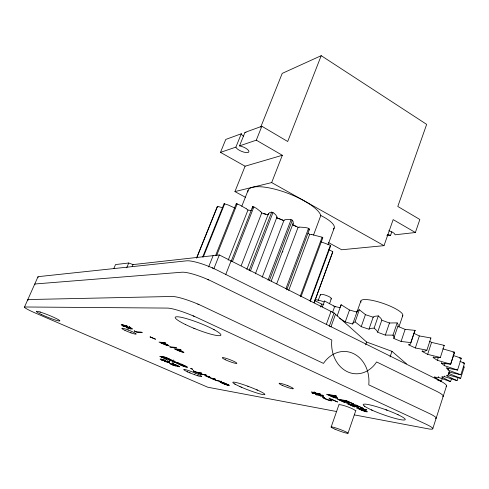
<?xml version="1.0" encoding="UTF-8"?>
<svg xmlns="http://www.w3.org/2000/svg" width="489" height="489" viewBox="0 0 489 489"><rect width="100%" height="100%" fill="white"/><g stroke="black" fill="none" stroke-linecap="round" stroke-linejoin="round"><path stroke-width="0.73" d="M255.374 273.828L276.97 217M332.3 251.951L332.783 251.67L328.834 249.665M332.777 251.713L314.176 302.575M332.734 252.018L314.152 302.862M268.394 213.785C270.888 209.995 275.649 213.626 276.945 216.81M308.852 230.117C311.395 227.299 301.707 227.342 299.769 227.098M309.58 228.931L286.762 289.861M447.056 375.185L446.83 375.888L448.205 374.91L460.62 378.358L464.263 366.982L463.303 366.536M457.557 370.026L461.316 358.241L453.003 355.362M444.801 375.986L444.648 376.707L457.068 380.644L458.211 377.147M459.935 361.359L464.526 363.199L460.864 374.794L448.211 370.094L448.645 368.639M449.214 371.316L448.981 373.529L449.44 372.105M448.236 374.922L448.431 374.207M448.657 373.498L449.11 372.074L460.766 374.776M432.777 428.737L446.512 385.992M451.42 378.902L450.528 381.646L438.45 377.367M445.027 363.437L444.312 365.638L441.42 363.229L441.659 362.49M442.172 376.438L441.952 377.129L444.58 376.683M442.233 378.694L441.341 381.389L438.389 380.32M448.181 370.087L446.738 368.101L446.97 367.373M440.351 357.477L444.263 345.381L431.659 342.41M434.862 376.579L434.642 377.257L436.573 377.325L438.376 377.331L438.596 376.646M442.765 348.816L454.513 352.227L450.681 364.183L437.459 360.35L438.132 358.107M433.37 356.836L433.126 357.587L437.404 360.338M429.58 341.273L431.573 342.398L427.63 354.366L422.111 351.389L422.362 350.637M409.048 344.146L408.792 344.904L415.338 347.985L419.354 335.937L414.091 333.419M410.888 342.618L414.99 330.368L410.864 342.606L401.09 341.463L393.737 338.425L397.85 326.334L405.112 329.384L401.09 341.463M398.89 326.982L402.747 315.637M390.063 356.946L391.97 351.328L366.646 342.049L334.042 312.978L219.323 254.958L133.045 264.592L128.729 263.009L115.538 264.561L113.784 268.681M393.009 335.142L397.154 322.881L389.556 322.991M388.828 230.722A6.479 1.962 18.8 0 1 395.002 234.806L415.375 232.507L419.855 219.488L397.789 206.462L426.659 124.371L321.212 55.673L282.214 73.387L260.692 127.195M348.027 433.162L355.913 410.222M365.674 344.849L366.646 342.049M377.642 332.092L376.658 330.472L374.109 328.125L378.309 315.9L375.002 316.261L373.26 317.006M331.139 427.086L339.158 404.085M386.817 235.729L390.589 235.301L391.811 231.823M355.075 317.324L352.697 324.06L345.258 321.945L349.488 310.032L356.921 312.098M355.338 316.579L360.851 301.035M328.357 242.507L341.677 249.763L384.006 245.655L393.162 219.616L415.375 232.507M314.488 391.891L314.066 393.07L311.56 391.933L314.488 393.101L316.016 393.217L313.742 392.184L316.444 393.254L318.767 393.431L319.769 393.889L317.44 393.706L320.069 394.898L320.491 393.712M314.066 393.07L311.97 392.905L312.954 393.352L313.37 392.178M329.238 326.371L334.042 312.978M330.943 326.903L335.472 314.256M337.153 315.98L341.151 304.714L349.452 309.995M326.438 324.152L331.01 311.444M332.587 312.349L334.702 306.469L340.203 307.697M322.41 306.909L324.58 300.998L334.647 306.426M329.519 303.742L331.291 298.846M318.113 300.778L320.405 294.488M320.619 307L321.676 304.097L323.828 304.427M328.003 244.848L334.189 228.027M309.965 300.894L330.381 245.264L321.004 241.835M310.344 301.316L330.723 245.747L330.234 245.747M300.24 296.267L322.098 237.202L311.921 234.579M300.998 296.78L322.819 237.77L322.098 237.202M288.699 290.417L309.659 234.347L311.829 234.573M313.522 235.075L320.808 215.521A38.955 11.51 21 0 0 281.927 191.223A38.955 11.51 21 0 0 247.862 191.939M285.931 288.651L308.559 228.29M276.743 283.791L298.094 227.299L299.635 227.11M271.193 281.096L293.192 223.173C294.189 218.595 286.945 219.084 284.769 219.879M268.021 280.191L291.12 219.537M269.292 280.741L292.361 220.093M221.236 382.3L227.147 384.88L226.749 384.776A4.254 0.403 21 0 1 226.328 384.647L225.478 384.366A3.502 0.33 21 0 1 224.647 384.061L224.255 383.908A3.515 0.33 21 0 1 223.956 383.792A4.395 0.416 21 0 1 223.442 383.578L222.795 383.303A3.521 0.33 21 0 1 222.403 383.125A3.759 0.355 21 0 1 222.03 382.948L221.847 382.856A3.845 0.361 21 0 1 221.645 382.753L221.132 382.367L221.682 381.139M262.196 277.232L283.871 220.594L284.58 220.001M249.066 270.576L271.75 211.969M250.38 271.04L273.051 212.415M246.835 269.341L268.418 213.699M282.324 155.276L245.087 166.211L234.94 191.584L271.67 182.58L282.324 155.276L256.297 140.172L239.512 145.887L244.952 132.427L261.859 126.254L287.703 141.504L321.212 55.673M241.248 265.496L261.725 212.972L260.888 211.853M225.637 274.763L231.083 260.918M231.138 261.407L252.734 206.48L256.242 208.204L260.802 211.749M232.348 261.731L253.938 206.761M228.192 260.191L247.96 210.044L246.346 208.779M241.786 206.254L248.112 190.282M208.62 266.939L213.137 255.619M178.479 366.322L177.672 365.809A3.509 0.33 21.3 0 0 177.452 365.705L173.76 364.232A4.322 0.403 21.3 0 0 173.338 364.103L171.92 363.559L172.379 362.404M172.886 361.151L171.731 360.045L173.87 361.463L179.274 363.339L174.09 361.677L175.068 362.612L173.106 361.359L168.442 359.721L172.886 361.151L173.363 359.959M215.686 255.331L236.26 203.662L240.111 205.16L246.26 208.711M172.904 363.987L173.363 362.832M173.87 362.086L174.341 360.906M216.651 255.478L237.232 203.76M213.797 268.871L219.323 254.958M167.061 357.985L166.59 359.164L161.229 356.829L162.764 357.031L168.662 359.452L163.277 357.098L165.215 357.361L171.144 359.788L164.707 356.982L159.701 356.316L166.077 359.097L166.547 357.911M166.364 361.677L167.116 361.671L167.58 360.515M256.297 140.172L261.859 126.254M167.116 361.671L169.115 362.538L169.573 361.383M169.115 362.538L169.891 361.432M202.684 257.006L224.078 203.748L227.99 204.897L234.977 208.1M203.314 256.976L224.726 203.65M293.192 223.173L293.009 223.473M241.303 133.76L225.765 139.432L220.478 152.372L235.894 147.116L241.303 133.76A6.993 2.433 22.5 0 0 243.62 136.303M196.468 258.198L217.287 206.578L217.556 206.309L222.721 207.837M197.208 256.78L217.556 206.309M129.457 326.64L128.888 328.015L129.652 327.887L132.452 328.999L129.866 327.85L131.028 327.661L129.97 327.19L128.821 327.385L126.046 326.157L127.183 325.949L126.125 325.478L124.995 325.686L122.378 324.659L124.781 325.729L122.8 326.09L123.845 326.548L124.872 326.365L127.635 327.587L126.59 327.764L127.629 328.229L128.68 328.052L129.249 326.676M123.845 326.548L124.414 325.179M132.177 266.652L133.045 264.592M126.7 267.813L128.729 263.009M24.468 307.11L37.953 276.847M341.12 304.751L340.631 306.365M252.734 206.48L252.165 208.381M369.054 329.079L370.79 328.388L374.079 328.113M397.997 326.236L398.278 324.959L397.227 322.948M430.895 338.021L430.558 338.296M414.342 332.19L415.002 330.472M393.902 338.321L394.14 337.129L393.052 335.203M426.873 350.21L424.947 351.133L422.178 351.389M178.461 366.347L173.351 364.653L175.459 365.717M322.789 237.782L322.465 237.898M385.424 335.075L392.979 335.136M359.274 309.769L357.337 310.729L356.866 311.964M355.002 321.903L353.089 322.771L352.636 323.907M444.208 345.405L443.804 345.497M440.277 357.49L433.254 357.606M175.429 365.754L173.075 364.977A3.368 0.318 21.3 0 1 172.507 364.739L169.769 363.437A4.554 0.428 21.3 0 0 169.799 363.51A3.533 0.33 21.3 0 0 169.848 363.565A4.04 0.379 21.3 0 0 170.172 363.785A3.429 0.318 21.3 0 0 170.325 363.871A3.839 0.361 21.3 0 0 170.514 363.975A3.423 0.318 21.3 0 0 170.93 364.183L171.052 364.238A4.132 0.385 21.3 0 0 173.784 365.381A3.405 0.318 21.3 0 0 175.747 366.041L176.676 366.004A3.564 0.336 21.3 0 0 177.11 366.157L178.552 366.616A3.71 0.348 21.3 0 0 179.041 366.738L179.463 366.781A4.322 0.403 21.3 0 0 179.536 366.75A4.645 0.434 21.3 0 0 179.475 366.622A4.138 0.391 21.3 0 0 178.296 365.937L176.645 365.191A4.279 0.403 21.3 0 0 176.278 365.038A4.584 0.428 21.3 0 0 175.673 364.794L175.49 364.721A3.839 0.361 21.3 0 0 174.096 364.207L173.797 364.103A4.016 0.379 21.3 0 0 173.185 363.902L173.008 363.853A4.676 0.44 21.3 0 0 172.684 363.755A6.149 0.575 21.3 0 0 172.171 363.62L171.92 363.559M408.853 344.898L410.442 344.177L410.901 342.71M405.161 329.378L414.941 330.356M162.214 359.959L161.193 359.971L166.266 361.304L163.265 360.332M165.313 361.31L164.286 361.316L168.259 362.496L167.947 362.453M453.028 352.239L454.525 352.233L450.662 364.183L441.488 363.241M419.421 335.943L430.907 337.978L426.909 350.179L415.424 347.991M190.759 368.48L192.77 369.268L190.747 368.529M201.688 374.556L199.812 373.804L201.755 374.519M312.954 393.352L315.057 393.517L317.673 394.702L315.558 394.531L316.542 394.978L318.657 395.149L321.285 396.182L319.085 395.185L320.631 395.314L323.504 396.457L321.059 395.344L323.4 395.54L322.404 395.088L320.069 394.898M461.206 358.235L459.464 358.046M457.508 370.02L444.385 365.656M457.423 370.008L446.781 368.113M166.077 359.097L166.59 359.164M160.368 359.067L160.056 359.024L162.415 359.959L163.155 359.953L161.199 359.103L164.481 359.935L165.337 360.307L164.218 360.32L166.474 361.304L167.605 361.298L168.46 361.671L167.33 361.671L169.426 362.587M427.716 354.384L440.332 357.465M179.726 364.042L179.432 363.999A4.04 0.391 21.2 0 0 179.243 363.999A3.423 0.33 21.2 0 0 179.194 364.03A3.588 0.348 21.2 0 0 179.261 364.146A4.016 0.385 21.2 0 0 179.64 364.403A3.57 0.342 21.2 0 0 179.995 364.598A4.046 0.391 21.2 0 0 180.221 364.715A3.423 0.33 21.2 0 0 180.557 364.873L181.725 365.393A3.796 0.367 21.2 0 0 183.943 366.249A3.906 0.379 21.2 0 0 184.274 366.365A3.49 0.336 21.2 0 0 184.689 366.505A4.621 0.446 21.2 0 0 185.142 366.64A3.478 0.336 21.2 0 0 185.484 366.738L186.254 366.897A3.282 0.318 21.2 0 0 186.419 366.878A3.943 0.379 21.2 0 0 185.869 366.395M464.416 363.193L463.884 363.101M463.719 363.07L462.9 362.924M336.487 411.512L207.788 387.227L35.159 312.954A15.709 1.418 22.1 0 1 33.038 312.019L32.366 311.713A15.709 1.418 22.1 0 1 24.939 306.982L167.336 308.088A24.01 3.502 21.5 0 1 197.593 317.85L425.619 424.006A21.522 2.647 19.5 0 1 427.826 428.755L354.317 414.88M464.11 366.952L463.358 366.781M457.068 380.644L446.897 375.913M221.694 382.178L221.511 382.129A4.731 0.446 21 0 0 220.716 381.933L220.374 381.878A4.725 0.446 21 0 0 220.227 381.866A5.012 0.477 21 0 0 220.123 381.872A4.853 0.458 21 0 0 220.081 382.031L220.221 382.154M39.927 311.988L40.385 312.129M197.752 375.741L198.131 375.858M184.97 366.732L184.781 366.671A5.947 0.575 21.2 0 1 184.322 366.512M449.024 373.547L460.644 378.358M130.777 332.777L131.131 332.905M194.298 374.568L194.756 374.733M224.09 383.083L226.468 384.054A4.456 0.422 21 0 1 227.049 384.336L227.098 384.36M385.962 409.782L387.086 410.198M183.632 366.267L183.412 366.188A4.407 0.428 21.2 0 1 182.837 365.968L182.385 365.79A4.597 0.446 21.2 0 1 181.761 365.54L179.879 364.715A4.994 0.483 21.2 0 1 179.39 364.476A4.028 0.391 21.2 0 1 178.852 364.189L176.645 363.296L182.855 364.488L180.747 364.183L181.266 364.36A5.306 0.513 21.2 0 1 182.195 364.69A4.872 0.471 21.2 0 1 183.069 365.02A4.358 0.422 21.2 0 1 183.656 365.252L185.661 366.12A5.018 0.483 21.2 0 1 186.175 366.359A4.389 0.422 21.2 0 1 186.437 366.493A5.043 0.489 21.2 0 1 186.706 366.634A4.945 0.477 21.2 0 1 187.153 366.897A5.874 0.568 21.2 0 1 187.409 367.074A4.731 0.458 21.2 0 1 187.483 367.343L187.421 367.343A4.859 0.471 21.2 0 1 187.208 367.331L186.957 367.288A4.578 0.44 21.2 0 1 185.557 366.921A5.318 0.513 21.2 0 1 183.644 366.267M247.77 386.194L248.626 386.512M438.071 380.197L437.453 379.965M127.929 329.886L128.301 330.026M287.55 385.595L287.917 385.742M362.551 410.375L365.515 411.28A2.653 0.312 19.9 0 0 365.796 411.163L365.711 411.078A2.885 0.342 19.9 0 0 365.393 410.882L365.087 410.717A8.655 1.021 20 0 0 364.305 410.344L361.395 409.018L358.272 408.462L362.074 410.179M193.766 328.241L194.915 328.712M194.867 372.899L195.325 373.089M172.495 364.873L171.48 364.433M189.677 372.759L190.123 372.942M442.013 377.153L450.54 381.646M193.082 315.845L194.243 316.346M197.782 304.042L198.931 304.543M241.065 387.074L241.798 387.392M207.587 279.39L208.73 279.897M124.035 325.863L121.18 324.727L123.827 325.9M128.888 328.015L131.211 329.042L128.68 328.052M256.804 389.825L257.538 390.149M212.189 267.825L213.326 268.333M333.657 306.022L335.448 306.829M314.714 300.643L321.603 304.054M371.377 409.874L372.251 410.271M187.214 371.671L187.593 371.848M397.325 414.415L398.187 414.819M434.721 377.294L441.292 381.341M213.357 329.323L214.237 329.794M234.94 191.584L245.667 197.428M227.409 384.519L229.084 385.338M220.478 152.372L245.087 166.211M271.67 182.58L384.006 245.655M339.598 318.229L345.222 321.909M234.732 383.969L235.148 384.207M337.367 397.887L337.251 397.814A4.847 0.587 20.2 0 0 336.872 397.6L332.532 395.558L336.78 396.243L335.588 395.705L326.481 394.238L332.355 396.866A4.095 0.495 20.1 0 0 332.881 397.074A4.572 0.556 20.1 0 0 333.278 397.227L333.791 397.41A4.224 0.513 20.1 0 0 334.562 397.673A4.56 0.55 20.1 0 0 334.953 397.795A3.576 0.434 20.1 0 0 335.399 397.93A4.413 0.538 20.1 0 0 335.857 398.058A3.625 0.44 20.1 0 0 336.102 398.119A5.312 0.642 20.2 0 0 336.591 398.229L337.41 398.358A3.906 0.471 20.1 0 0 337.355 397.881M217.88 206.975L217.336 206.609M364.409 406.102L364.806 406.383M228.974 385.191L228.65 384.971A4.572 0.434 21 0 0 228.082 384.666A4.334 0.41 21 0 0 227.678 384.464L225.796 383.639A4.664 0.44 21 0 0 225.172 383.382A4.04 0.385 21 0 0 223.883 382.893A3.814 0.361 21 0 0 223.363 382.71L223.161 382.642A5.795 0.55 21 0 0 222.446 382.404A5.012 0.477 21 0 0 221.651 382.172M378.339 315.906L380.852 318.327L381.811 320.026M391.97 351.328L406.438 363.792M224.53 204.188L224.109 203.779M330.381 245.264L330.68 245.686M361.175 326.597L355.1 321.89L359.342 309.751L365.381 314.586M236.45 204.133L236.279 203.717M324.659 301.407L324.562 301.041M268.394 214.054L268.467 214.402M34.957 284.781A15.605 1.803 22.4 0 1 35.196 283.968L181.89 272.22A23.772 4.432 21.6 0 1 212.018 281.438L331.817 340.032A30.416 25.214 -87.9 0 0 347.086 371.591A30.416 25.214 -87.9 0 0 376.609 361.946L436.261 391.121A21.333 3.362 19.1 0 1 442.802 396.726M339.58 404.837A8.276 0.954 20.1 0 1 347.697 406.842A8.276 0.954 20.1 0 1 355.112 410.528M170.031 363.7A3.337 0.312 21.3 0 1 169.934 363.633M220.698 382.453A4.016 0.379 21 0 0 221.016 382.618A4.737 0.446 21 0 0 221.431 382.82L223.614 383.773A4.267 0.403 21 0 0 224.983 384.299L227.024 384.984A4.603 0.434 21 0 0 227.507 385.124A5.654 0.532 21 0 0 228.314 385.326L221.725 382.361A3.857 0.367 21 0 1 222.128 382.453A3.368 0.318 21 0 1 222.342 382.514L223.07 382.734A3.698 0.348 21 0 1 223.491 382.875A3.289 0.312 21 0 1 223.779 382.973M220.783 382.416A4.254 0.403 21 0 1 220.307 382.117M212.434 378.841A3.576 0.336 21 0 1 212.299 378.755M223.742 382.96A3.759 0.355 21 0 1 224.048 383.07M185.576 366.31A3.49 0.336 21.2 0 0 185.258 366.151L184.06 365.546A3.576 0.342 21.2 0 0 183.607 365.356A4.236 0.41 21.2 0 0 182.25 364.825A3.588 0.348 21.2 0 0 179.989 364.097M179.628 364.03A3.588 0.348 21.2 0 1 179.903 364.085M229.054 385.173A5.654 0.532 21 0 1 229.158 385.289M227.147 384.36A3.698 0.348 21 0 1 227.452 384.519M185.643 366.279A4.242 0.41 21.2 0 1 185.857 366.395M326.297 399.128A3.747 0.44 20.2 0 1 325.711 398.877L325.222 398.651A3.759 0.44 20.2 0 1 324.427 398.248A3.307 0.385 20.2 0 1 324.121 398.046M324.195 398.077A3.747 0.44 20.2 0 1 324.079 397.967M326.279 399.128A3.368 0.391 20.2 0 0 327.477 399.592A3.857 0.452 20.2 0 0 328.186 399.831A3.429 0.397 20.2 0 0 328.492 399.929A3.68 0.428 20.2 0 0 328.779 400.02A2.879 0.336 20.2 0 0 329.562 400.234A3.368 0.391 20.2 0 0 329.745 400.277A2.793 0.324 20.2 0 0 329.904 400.308L330.387 400.375A4.077 0.477 20.2 0 0 330.637 400.302L328.981 398.077L337.618 402.001L330.808 399.165L331.939 400.791A5.006 0.587 20.2 0 1 331.744 400.888L330.808 400.778A4.48 0.526 20.2 0 1 330.393 400.687L330.02 400.595A4.059 0.471 20.2 0 1 329.568 400.473A5.238 0.611 20.2 0 1 328.724 400.216L328.033 399.984A3.826 0.446 20.2 0 1 327.52 399.806A4.914 0.575 20.2 0 1 326.86 399.568L326.67 399.495A4.016 0.471 20.2 0 1 326.145 399.287L325.949 399.207A5.52 0.642 20.2 0 1 325.509 399.024A5.165 0.605 20.2 0 1 324.904 398.761L324.048 398.364A5.355 0.623 20.2 0 1 323.425 398.046L323.198 397.918A5.079 0.593 20.2 0 1 322.673 397.557A5.886 0.691 20.2 0 1 322.551 397.41A5.116 0.599 20.2 0 1 322.551 397.288A5.477 0.642 20.2 0 1 322.691 397.239A5.245 0.611 20.2 0 1 322.832 397.227L324.586 397.801L324.152 397.777A3.918 0.458 20.2 0 0 323.962 397.844A3.282 0.385 20.2 0 0 323.999 397.936M364.433 411.243A4.499 0.532 19.9 0 1 364.042 411.121A4.169 0.489 19.9 0 1 363.284 410.858L362.771 410.674A4.401 0.52 19.9 0 1 362.037 410.387L356.181 407.777L365.613 409.44L366.756 409.959L362.361 409.189L366.536 411.151A4.786 0.562 19.9 0 1 366.897 411.353L367.001 411.42A3.857 0.452 19.9 0 1 367.294 411.824A4.383 0.52 19.9 0 1 367.202 411.842A3.875 0.458 19.9 0 1 366.939 411.836L366.09 411.695A5.245 0.617 19.9 0 1 365.595 411.579A3.588 0.422 19.9 0 1 364.494 411.261M362.514 410.491A3.875 0.458 19.9 0 1 362.043 410.295M365.344 411.512A4.346 0.513 19.9 0 1 364.88 411.383M337.728 398.327A4.438 0.538 20.1 0 1 337.654 398.352M28.069 300.252A15.679 1.54 22.2 0 1 28.252 299.549L172.049 296.475A23.93 3.802 21.5 0 1 202.263 306.059L323.474 363.406A30.856 25.654 -84.6 0 1 353.388 353.553A30.856 25.654 -84.6 0 1 368.767 384.837L429.067 413.364A21.461 2.879 19.4 0 1 435.54 418.663M38.203 277.495A15.575 1.932 22.5 0 1 38.466 276.627L186.511 260.833A23.698 4.725 21.6 0 1 216.596 269.885L439.648 380.668A21.271 3.588 18.9 0 1 446.102 386.444M282.917 251.358A15.44 3.833 21 0 1 282.232 252.024M390.589 235.301A6.479 1.962 18.8 0 1 387.477 234.378M244.952 132.427A6.993 2.433 22.5 0 1 246.004 132.641M239.512 145.887A7.017 2.335 22.4 0 1 248.571 150.551A7.017 2.335 22.4 0 1 243.889 152.146A7.017 2.335 22.4 0 1 235.894 147.116M320.808 215.521A25.214 7.329 20.5 0 1 333.309 229.06M263.265 213.65A39.224 10.513 21 0 1 265.888 214.341M276.762 217.825A39.224 10.513 21 0 1 283.559 220.508M292.52 224.702A39.224 10.513 21 0 1 296.022 226.59M247.96 210.044A49.487 13.117 21 0 1 251.273 210.588M261.725 212.972A49.487 13.117 21 0 1 268.149 214.848M276.921 217.849A49.487 13.117 21 0 1 283.871 220.594M292.245 224.341A49.487 13.117 21 0 1 298.094 227.299M307.929 233.155A49.487 13.117 21 0 1 309.659 234.347M320.521 295.222A5.917 1.296 20 0 1 326.469 295.509A5.917 1.296 20 0 1 330.711 299.011M361.041 302.178A22.188 4.994 19.2 0 1 382.477 303.168A22.188 4.994 19.2 0 1 402.41 316.059M314.879 299.568A12.268 2.573 20.1 0 1 324.121 301.902M183.84 352.318L183.827 352.355A3.49 0.385 21.3 0 1 183.717 352.392L183.198 352.349A4.719 0.52 21.3 0 1 182.849 352.276A3.227 0.355 21.3 0 1 182.666 352.227A3.924 0.428 21.3 0 1 182.305 352.135A3.172 0.348 21.3 0 1 181.951 352.025A4.053 0.446 21.3 0 1 181.627 351.921A3.753 0.41 21.3 0 1 180.979 351.695L180.527 351.536A4.059 0.446 21.3 0 1 180.178 351.402A3.643 0.397 21.3 0 1 179.695 351.212L174.029 348.736L179.921 349.378L181.083 349.892L178.332 349.586L182.629 351.536A4.315 0.477 21.3 0 1 183.045 351.75L183.173 351.823A3.472 0.379 21.3 0 1 183.84 352.318M167.556 345.21L165.093 344.543A3.515 0.391 21.4 0 1 164.634 344.36L160.765 342.655L162.666 342.838L165.643 344.164A7.873 0.868 21.4 0 1 166.48 344.549L167.556 345.228M389.47 323.027L385.326 335.112L377.63 332.257L381.799 320.185L389.47 323.027M373.156 317.178L368.969 329.219L361.218 326.676L365.424 314.671L373.156 317.178M168.888 345.711L168.882 345.729A3.521 0.391 21.4 0 1 168.784 345.772L168.283 345.735A4.762 0.526 21.4 0 1 167.935 345.662A3.252 0.361 21.4 0 1 167.751 345.619A3.961 0.44 21.4 0 1 167.397 345.521A3.203 0.355 21.4 0 1 167.042 345.417A4.089 0.452 21.4 0 1 166.718 345.313A3.784 0.416 21.4 0 1 166.071 345.087L165.618 344.922A4.095 0.452 21.4 0 1 165.264 344.788A3.68 0.403 21.4 0 1 164.775 344.598L159.023 342.086L164.744 342.636L165.924 343.156L163.253 342.899L167.623 344.879A4.358 0.483 21.4 0 1 168.051 345.1L168.185 345.173A3.502 0.385 21.4 0 1 168.888 345.692L168.888 345.711M182.513 351.842L180.031 351.169A3.484 0.385 21.3 0 1 179.579 350.98L175.771 349.305L177.727 349.519L180.661 350.821A7.8 0.85 21.3 0 1 181.48 351.2L182.513 351.86M207.342 376.359L210.514 377.869L215.282 379.054L213.167 378.712A7.732 0.733 21 0 0 212.849 378.694L212.978 378.944A3.38 0.318 21 0 0 213.173 379.061L216.603 380.43A4.615 0.44 21 0 0 216.951 380.509L220.686 381.414L216.994 380.699L213.271 379.275A3.655 0.348 21 0 1 212.617 378.944A4.156 0.391 21 0 1 212.092 378.614L209.928 377.783A3.502 0.33 21.1 0 1 209.604 377.661L208.241 377.086A3.692 0.348 21.1 0 1 207.843 376.909L206.768 376.334A5.232 0.495 21 0 1 206.59 376.194L204.873 375.601L209.842 376.683L207.379 376.341M125.838 326.194L125.08 326.328L127.849 327.551L128.607 327.422L125.838 326.194M141.077 332.123L136.18 331.762L134.133 330.851L136.822 332.251L142.281 332.654L141.077 332.123M317.013 393.669L315.484 393.547L318.101 394.739L319.641 394.861L317.013 393.669M150.508 336.988L149.934 336.939L155.588 339.238L150.508 336.988M175.447 347.386L169.597 346.774L170.747 347.282L176.608 347.905L175.447 347.386M335.961 397.789L335.601 397.728A2.616 0.318 20.1 0 1 333.003 396.897A3.924 0.477 20.1 0 1 332.514 396.695L328.577 394.923L331.597 395.405L334.61 396.781A8.765 1.057 20.2 0 1 335.423 397.178L335.741 397.343A2.922 0.355 20.1 0 1 336.041 397.52L336.2 397.649A2.69 0.324 20.1 0 1 335.967 397.795M193.65 370.955L193.106 370.87L198.84 373.37L199.384 373.455L197.012 372.422L201.835 373.186L196.028 371.995L193.65 370.955M205.496 374.788L201.535 374.146L206.48 375.216L205.496 374.788M346.389 400.644L337.159 399.103L344.427 402.416L345.368 402.581L339.256 399.788L342.074 400.265L349.158 403.223L343.021 400.418L346.597 401.017L353.73 404L346.389 400.644M356.053 405.063L346.725 403.468L353.908 406.744L354.861 406.909L348.816 404.152L351.67 404.641L358.694 407.581L352.624 404.806L356.243 405.43L363.315 408.388L356.053 405.063M41.351 314.47A12.69 1.149 22 0 0 59.835 320.967A12.69 1.149 22 0 0 43.154 313.052A12.69 1.149 22 0 0 41.351 314.47M187.868 371.97A9.688 0.899 21.2 0 0 201.737 376.506A9.688 0.899 21.2 0 0 188.497 370.546A9.688 0.899 21.2 0 0 187.868 371.97M239.989 386.597A17.152 1.699 20.8 0 0 264.842 394.531A17.152 1.699 20.8 0 0 241.652 384.085A17.152 1.699 20.8 0 0 239.989 386.597M124.964 330.368A7.738 0.844 21.7 0 0 136.168 334.079A7.738 0.844 21.7 0 0 125.838 329.146A7.738 0.844 21.7 0 0 124.964 330.368M185.41 324.5A24.505 3.46 21.3 0 0 220.863 335.173A24.505 3.46 21.3 0 0 187.874 319.03A24.505 3.46 21.3 0 0 185.41 324.5M372.612 410.43A22.353 2.757 19.7 0 0 405.216 419.654A22.353 2.757 19.7 0 0 374.733 406.127A22.353 2.757 19.7 0 0 372.612 410.43M225.392 359.763A7.83 0.935 21 0 0 236.841 363.339A7.83 0.935 21 0 0 226.407 358.425A7.83 0.935 21 0 0 225.392 359.763M282.098 385.265A7.604 0.874 20.5 0 0 293.308 388.724A7.604 0.874 20.5 0 0 283.229 384.073A7.604 0.874 20.5 0 0 282.098 385.265M179.536 366.75A4.01 0.379 21.3 0 0 179.542 366.713M334.971 429.159A9.016 0.813 20.3 0 0 348.027 433.254A9.016 0.813 20.3 0 0 335.741 427.936A9.016 0.813 20.3 0 0 334.971 429.159"/></g></svg>
